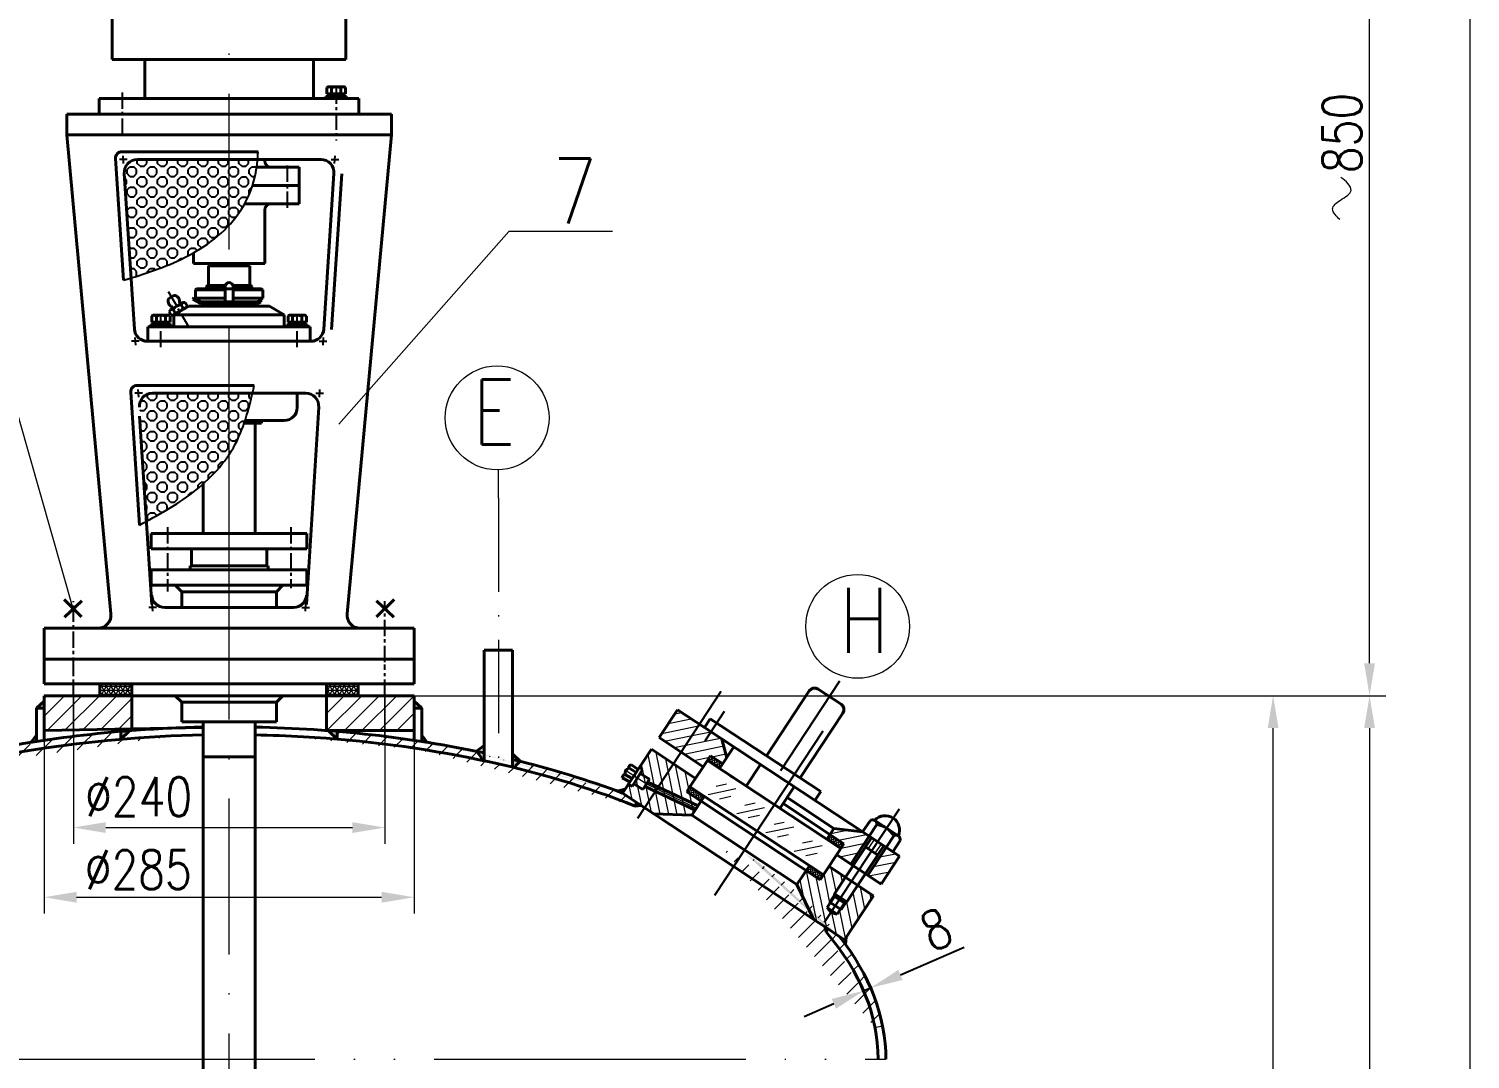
# Model space of a CAD drawing. Header units: millimetres. Extents: x 3080 to 3710, y -594 to 0.
# Drawn here: x 3186.5 to 3297.6, y -163.5 to -84.1 of the extents above; entities that cross this region are included whole.
import ezdxf

# ---------------------------------------------------------------- set-up
doc = ezdxf.new("R2010")
doc.units = ezdxf.units.MM
for name, pattern in [('ACAD_ISO04W100', [30, 24, -3, 0, -3]), ('ACAD_ISO05W100', [33, 24, -3, 0, -3, 0, -3]), ('ACAD_ISO10W100', [18, 12, -3, 0, -3]), ('CENTER', [2, 1.25, -0.25, 0.25, -0.25])]:
    doc.linetypes.add(name, pattern=pattern)
for name, color, linetype in [('中心线', 1, 'CENTER'), ('剖面线', 4, 'Continuous'), ('文本标注', 6, 'Continuous')]:
    doc.layers.add(name, color=color, linetype=linetype)
for name, color, linetype, lineweight in [('双点划线', 7, 'ACAD_ISO05W100', 20), ('标注线', 7, 'Continuous', 25), ('点划线', 7, 'ACAD_ISO10W100', 20), ('点化线', 3, 'ACAD_ISO04W100', 25), ('粗实线', 7, 'Continuous', 40), ('细实线', 7, 'Continuous', 20)]:
    doc.layers.add(name, color=color, linetype=linetype, lineweight=lineweight)
doc.styles.add('HZTXT', font='txt.shx', dxfattribs={"bigfont": 'hztxt.shx'})
doc.styles.add('样式 1', font='txt.shx', dxfattribs={"width": 0.8, "bigfont": 'hztxt.shx'})
doc.dimstyles.new('ISO-25', dxfattribs={"dimtxt": 3, "dimasz": 2.5, "dimexe": 1.25, "dimexo": 0, "dimtad": 1, "dimlfac": 6, "dimtxsty": 'HZTXT', "dimcen": 2.5, "dimadec": 0, "dimazin": 0, "dimtfac": 1, "dimtmove": 0, "dimatfit": 3, "dimfxl": 0, "dimarcsym": 0})
pattern_1 = [(45, (1878.2432, -97.8742), (-0.6735192, 0.6735192), [])]
pattern_2 = [(101.601034, (834.8021, 249.76794), (-0.62202549, -0.1276952), [])]
pattern_3 = [(0, (3113.5552, -298.527), (0, 1.567875), [0.306147, -1.261728]), (135, (3113.5552, -298.527), (-0.7839374, -0.7839374), [0.3061466, -0.8025084]), (90, (3113.3387, -298.3105), (-1.567875, 1e-16), [0.306147, -1.261728]), (45, (3113.3387, -298.0043), (-0.7839374, 0.7839374), [0.3061466, -0.8025084]), (0, (3113.5552, -297.7879), (0, 1.567875), [0.306147, -1.261728]), (135, (3114.0778, -298.0044), (-0.7839374, -0.7839374), [0.3061466, -0.8025084]), (90, (3114.0778, -298.3105), (-1.567875, 1e-16), [0.306147, -1.261728]), (45, (3113.8613, -298.527), (-0.7839374, 0.7839374), [0.3061466, -0.8025084]), (90, (3114.1316, -299.1034), (-1.567875, 1e-16), [0.306147, -1.261728]), (90, (3114.8617, -299.0944), (-1.567875, 1e-16), [0.306147, -1.261728]), (0, (3114.3391, -298.5718), (0, 1.567875), [0.306147, -1.261728]), (0, (3114.3391, -299.3109), (0, 1.567875), [0.306147, -1.261728])]

# ---------------------------------------------------------------- blocks, each defined once
blk = doc.blocks.new('dq8')
at = {"layer": '粗实线'}
for p, q in [((-8, 0), (-8, 1.6)), ((-8, 1.6), (8, 1.6)), ((-8, 0), (8, 0)), ((8, 0), (8, 1.6))]:
    blk.add_line(p, q, dxfattribs=at)
blk = doc.blocks.new('tdq8')
at = {"layer": '粗实线'}
for p, q in [((-6.2, 0), (-6.2, 2.1)), ((-6.2, 2.1), (6.2, 2.1)), ((-6.2, 0), (6.2, 0)), ((0.3, 0), (-1.8, 2.1)), ((1.8, 0), (-0.3, 2.1)), ((6.2, 0), (6.2, 2.1))]:
    blk.add_line(p, q, dxfattribs=at)
blk = doc.blocks.new('ls8')
at = {"layer": '粗实线'}
for p, q in [((-7.1, 4.8), (-6.2, 5.3)), ((-7.1, 0), (-7.1, 4.8)), ((-7.1, 0), (7.1, 0)), ((-6.2, 5.3), (6.2, 5.3)), ((-3.6, 4.8), (-3.6, 0)), ((3.6, 4.8), (3.6, 0)), ((7.1, 4.8), (6.2, 5.3)), ((7.1, 0), (7.1, 4.8))]:
    blk.add_line(p, q, dxfattribs=at)
for centre, radius, start, end in [((-5.3, 2.1), 3.2, 56.3278, 123.6722), ((0, -6.7), 12, 72.7925, 107.2075), ((5.3, 2.1), 3.2, 56.3278, 123.6722)]:
    blk.add_arc(centre, radius, start, end, dxfattribs=at)
blk = doc.blocks.new('*D88')
at = {"layer": 'Defpoints', "color": 0}
for p in [(3250.83, -158.23), (3251.37, -158), (3251.37, -158)]:
    blk.add_point(p, dxfattribs=at)
at = {"layer": '标注线', "color": 0, "lineweight": -2}
for p, q in [((3253.66, -157), (3258.57, -154.87)), ((3251.37, -158), (3250.87, -156.85)), ((3250.83, -158.23), (3251.37, -158)), ((3250.83, -158.23), (3251.33, -159.38)), ((3248.54, -159.23), (3246.24, -160.23))]:
    blk.add_line(p, q, dxfattribs=at)
at = {"layer": '标注线', "color": 0}
for points in [[(3253.5, -156.62), (3253.83, -157.39), (3251.37, -158)], [(3248.37, -158.85), (3248.7, -159.61), (3250.83, -158.23)]]:
    blk.add_solid(points, dxfattribs=at)
at = {"layer": '标注线', "color": 0, "insert": (3256.42, -153.49), "char_height": 3, "attachment_point": 5, "rotation": 23.4788, "style": '样式 1'}
blk.add_mtext('8', dxfattribs=at)

msp = doc.modelspace()

# ---------------------------------------------------------------- hatches: boundary and pattern name
at = {"layer": '剖面线'}
h = msp.add_hatch(dxfattribs=at)
h.set_pattern_fill('BAJIAOXIN', scale=0.1, style=0, pattern_type=2)
h.set_pattern_definition(pattern_3)
edge = h.paths.add_edge_path()
edge.add_arc((3194.8686, -95.1898), 1, 90, 183.726312)
edge.add_line((3193.8707, -95.2548), (3194.3954, -103.3116))
edge.add_spline(control_points=[(3194.3954, -103.3116), (3195.8001, -102.8724), (3198.5272, -101.9659), (3200.991, -100.2852), (3201.9484, -99.2494)], knot_values=[0.61717785, 0.61717785, 0.61717785, 0.61717785, 5.03261858, 9.24192132, 9.24192132, 9.24192132, 9.24192132], degree=3, periodic=0)
edge.add_line((3201.9484, -99.2494), (3201.9484, -94.1898))
edge.add_line((3201.9484, -94.1898), (3194.8686, -94.1898))
edge = h.paths.add_edge_path()
edge.add_spline(control_points=[(3201.9484, -99.2494), (3202.2104, -98.9659), (3203.1267, -97.8389), (3203.9064, -96.0773), (3204.095, -94.6086), (3204.1373, -94.1898)], knot_values=[9.24192132, 9.24192132, 9.24192132, 9.24192132, 10.39387964, 13.57447553, 14.83580624, 14.83580624, 14.83580624, 14.83580624], degree=3, periodic=0)
edge.add_line((3204.1373, -94.1898), (3201.9484, -94.1898))
edge.add_line((3201.9484, -94.1898), (3201.9484, -99.2494))
h = msp.add_hatch(dxfattribs=at)
h.set_pattern_fill('BAJIAOXIN', scale=0.1, style=0, pattern_type=2)
h.set_pattern_definition(pattern_3)
edge = h.paths.add_edge_path()
edge.add_arc((3196.0409, -113.1898), 1, 90, 183.726312)
edge.add_line((3195.043, -113.2548), (3195.6152, -122.0405))
edge.add_spline(control_points=[(3195.6152, -122.0405), (3196.8371, -121.377), (3199.2104, -120.0285), (3201.2056, -118.0262), (3201.9484, -116.911)], knot_values=[0.66013295, 0.66013295, 0.66013295, 0.66013295, 4.83116453, 8.85133064, 8.85133064, 8.85133064, 8.85133064], degree=3, periodic=0)
edge.add_line((3201.9484, -116.911), (3201.9484, -112.1898))
edge.add_line((3201.9484, -112.1898), (3196.0409, -112.1898))
edge = h.paths.add_edge_path()
edge.add_spline(control_points=[(3201.9484, -116.911), (3202.1197, -116.6537), (3202.9893, -115.2059), (3203.4277, -113.5558), (3203.7492, -112.1898)], knot_values=[8.85133064, 8.85133064, 8.85133064, 8.85133064, 9.7788124, 13.93146454, 13.93146454, 13.93146454, 13.93146454], degree=3, periodic=0)
edge.add_line((3203.7492, -112.1898), (3201.9484, -112.1898))
edge.add_line((3201.9484, -112.1898), (3201.9484, -116.911))
at = {"layer": '粗实线'}
h = msp.add_hatch(color=7, dxfattribs=at)
edge = h.paths.add_edge_path()
edge.add_line((3187.0976, -138.5399), (3187.0974, -139.021))
edge.add_ellipse((3201.9485, -163.4936), major_axis=(-50.5998, 0.0002), ratio=0.50593006, start_angle=287.067695, end_angle=287.565088)
edge.add_line((3186.6781, -139.0872), (3187.0976, -138.5399))
h.paths.add_polyline_path([(3187.6982, -135.914), (3187.698, -136.4585), (3187.0984, -136.4583)])
h = msp.add_hatch(color=7, dxfattribs=at)
edge = h.paths.add_edge_path()
edge.add_ellipse((3201.9482, -163.4936), major_axis=(50.5998, 0), ratio=0.50593006, start_angle=72.434912, end_angle=72.932305, ccw=False)
edge.add_line((3217.2186, -139.0872), (3216.7991, -138.54))
edge.add_line((3216.7991, -138.54), (3216.7993, -139.0211))
h.paths.add_polyline_path([(3216.7984, -136.4583), (3216.1985, -135.914), (3216.1987, -136.4586)])
h = msp.add_hatch(color=7, dxfattribs=at)
edge = h.paths.add_edge_path()
edge.add_ellipse((3201.9484, -163.4936), major_axis=(-50.5998, 0.0004), ratio=0.50593006, start_angle=278.715888, end_angle=279.476005, ccw=False)
edge.add_line((3194.2809, -138.1892), (3193.6192, -138.8427))
edge.add_line((3193.6192, -138.8427), (3193.6181, -138.2429))
h = msp.add_hatch(color=7, dxfattribs=at)
edge = h.paths.add_edge_path()
edge.add_line((3210.2775, -138.8428), (3210.2786, -138.2429))
edge.add_ellipse((3201.9482, -163.4936), major_axis=(50.5998, 0), ratio=0.50593006, start_angle=80.523995, end_angle=81.284112)
edge.add_line((3209.6158, -138.1893), (3210.2775, -138.8428))
h = msp.add_hatch(color=7, dxfattribs=at)
edge = h.paths.add_edge_path()
edge.add_line((3249.494, -154.0953), (3249.3653, -154.2905))
edge.add_line((3249.3653, -154.2905), (3248.9565, -154.0209))
edge.add_ellipse((3201.9482, -163.4936), major_axis=(-50.5998, 0), ratio=0.50593006, start_angle=200.214805, end_angle=201.717272, ccw=False)
edge.add_line((3249.4312, -154.6478), (3249.494, -154.0953))
h.paths.add_polyline_path([(3248.1014, -153.4572), (3247.8353, -153.2816), (3247.9348, -153.6799)])
edge = h.paths.add_edge_path()
edge.add_line((3232.4628, -142.6844), (3231.8431, -142.8393))
edge.add_ellipse((3201.9482, -163.4936), major_axis=(50.5998, 0), ratio=0.50593006, start_angle=53.200619, end_angle=53.785397, ccw=False)
edge.add_line((3232.2582, -142.9947), (3232.4628, -142.6844))
h.paths.add_polyline_path([(3233.3783, -143.7494), (3233.2313, -143.9912), (3233.6924, -143.9565)])
at = {"layer": '细实线'}
h = msp.add_hatch(dxfattribs=at)
h.set_pattern_fill('ANSI31', scale=0.35, style=0)
h.set_pattern_definition([(45, (-2351.8628, -521.4645), (-0.7857724, 0.7857724), [])])
edge = h.paths.add_edge_path()
edge.add_spline(control_points=[(3175.2937, -135.7689), (3175.26, -135.7672), (3174.9904, -135.7338), (3174.7261, -135.5294), (3174.4937, -135.3973)], knot_values=[0.75611556, 0.75611556, 0.75611556, 0.75611556, 0.88319538, 1.77485253, 1.77485253, 1.77485253, 1.77485253], degree=3, periodic=0)
edge.add_line((3174.4937, -135.3973), (3174.4937, -142.5994))
edge.add_ellipse((3201.9482, -163.4935), major_axis=(-49.9998, 0.0001), ratio=0.50000192, start_angle=302.214667, end_angle=303.304806, ccw=False)
edge.add_line((3175.2937, -142.342), (3175.2937, -135.7689))
edge = h.paths.add_edge_path()
edge.add_spline(control_points=[(3177.6937, -135.2053), (3177.673, -135.1828), (3177.3338, -134.9809), (3176.9844, -135.0411), (3176.8937, -135.0688)], knot_values=[3.79684109, 3.79684109, 3.79684109, 3.79684109, 4.81808961, 5.17286595, 5.17286595, 5.17286595, 5.17286595], degree=3, periodic=0)
edge.add_line((3176.8937, -135.0688), (3176.8937, -141.8586))
edge.add_ellipse((3201.9482, -163.4935), major_axis=(-49.9998, 0.0001), ratio=0.50000192, start_angle=299.018548, end_angle=300.072324, ccw=False)
edge.add_line((3177.6937, -141.6318), (3177.6937, -140.3865))
edge.add_line((3177.6937, -140.3865), (3177.6937, -135.2053))
h = msp.add_hatch(dxfattribs=at)
h.set_pattern_fill('NET3', scale=0.1, style=0)
h.set_pattern_definition([(0, (-2351.86282, -521.46454), (0, 0.3175), []), (60, (-2351.86282, -521.46454), (-0.274963066, 0.15875), []), (120, (-2351.86282, -521.46454), (-0.274963066, -0.15875), [])])
h.paths.add_polyline_path([(3211.8982, -134.5898), (3209.4482, -134.5898), (3209.4482, -135.4944), (3211.8982, -135.4941)])
h.paths.add_polyline_path([(3194.4484, -134.5898), (3191.9984, -134.5968), (3191.9984, -135.4963), (3194.4484, -135.496)])
h = msp.add_hatch(dxfattribs=at)
h.set_pattern_fill('ANSI31', scale=0.3, style=0)
h.set_pattern_definition([(45, (1398.8952, -1065.1099), (-0.6735192, 0.6735192), [])])
edge = h.paths.add_edge_path()
edge.add_line((3209.4484, -135.4968), (3209.4484, -138.1764))
edge.add_line((3209.4484, -138.1764), (3213.9484, -138.1826))
edge.add_line((3213.9484, -138.1826), (3213.9484, -135.4968))
edge.add_line((3213.9484, -135.4968), (3213.9484, -135.4941))
edge.add_line((3213.9484, -135.4941), (3211.8984, -135.4946))
edge.add_line((3211.8984, -135.4946), (3211.8984, -135.4968))
edge.add_line((3211.8984, -135.4968), (3209.4484, -135.4968))
h.paths.add_polyline_path([(3216.1984, -135.4936), (3213.9484, -135.4941), (3213.9484, -138.1826), (3216.1994, -138.1857)])
h.paths.add_polyline_path([(3194.4484, -138.0475), (3194.4484, -135.4985), (3189.9484, -135.4995), (3189.9484, -138.1399)])
h.paths.add_polyline_path([(3187.6975, -135.5), (3187.6973, -138.1857), (3187.6973, -138.1861), (3189.9484, -138.1399), (3189.9484, -135.4995)])
h = msp.add_hatch(color=7, dxfattribs=at)
edge = h.paths.add_edge_path()
edge.add_line((3174.4937, -141.5865), (3174.0414, -142.1391))
edge.add_ellipse((3201.9482, -163.4936), major_axis=(50.5998, 0), ratio=0.50593006, start_angle=122.859503, end_angle=123.471365, ccw=False)
edge.add_line((3174.4937, -141.9895), (3174.4937, -141.5865))
edge = h.paths.add_edge_path()
edge.add_line((3177.6937, -140.3865), (3177.6937, -141.0263))
edge.add_ellipse((3201.9482, -163.4936), major_axis=(50.5998, 0), ratio=0.50593006, start_angle=118.01051, end_angle=118.642273, ccw=False)
edge.add_line((3178.1848, -140.8924), (3177.6937, -140.3865))
edge = h.paths.add_edge_path()
edge.add_ellipse((3201.9482, -163.4936), major_axis=(50.5998, 0), ratio=0.50593006, start_angle=118.01051, end_angle=118.642273)
edge.add_line((3177.6937, -141.0263), (3177.6937, -141.6318))
edge.add_ellipse((3201.9482, -163.4935), major_axis=(-49.9998, 0.0001), ratio=0.50000192, start_angle=298.775502, end_angle=299.018548, ccw=False)
edge.add_line((3177.8794, -141.5806), (3177.8794, -141.337))
edge.add_line((3177.8794, -141.337), (3178.1848, -140.8924))
h = msp.add_hatch(dxfattribs=at)
h.set_pattern_fill('ANSI31', scale=0.3, style=0)
h.set_pattern_definition(pattern_1)
edge = h.paths.add_edge_path()
edge.add_ellipse((3201.9482, -163.4935), major_axis=(-49.9998, 0.0001), ratio=0.50000192, start_angle=279.589098, end_angle=297.05717, ccw=False)
edge.add_line((3193.6192, -138.8427), (3193.6181, -138.2429))
edge.add_ellipse((3201.9482, -163.4936), major_axis=(50.5998, 0), ratio=0.50593006, start_angle=99.47557, end_angle=116.378238)
edge.add_line((3179.4669, -140.5591), (3179.2044, -141.0426))
edge.add_line((3179.2044, -141.0426), (3179.2044, -141.2296))
edge = h.paths.add_edge_path()
edge.add_ellipse((3201.9482, -163.4936), major_axis=(50.5998, 0), ratio=0.50593006, start_angle=71.917554, end_angle=80.523995)
edge.add_line((3210.2786, -138.2429), (3210.2775, -138.8428))
edge.add_ellipse((3201.9482, -163.4935), major_axis=(-50.0002, 0.0002), ratio=0.49999788, start_angle=251.230866, end_angle=260.41076, ccw=False)
edge.add_line((3218.0361, -139.823), (3218.0361, -139.6469))
edge.add_line((3218.0361, -139.6469), (3217.6536, -139.158))
h = msp.add_hatch(color=7, dxfattribs=at)
edge = h.paths.add_edge_path()
edge.add_line((3221.5893, -139.3291), (3221.0035, -139.7766))
edge.add_line((3221.0035, -139.7766), (3221.0051, -139.7786))
edge.add_ellipse((3201.9482, -163.4936), major_axis=(50.5998, 0), ratio=0.50593006, start_angle=67.159589, end_angle=67.875518, ccw=False)
edge.add_line((3221.5893, -139.9009), (3221.5893, -139.3291))
edge = h.paths.add_edge_path()
edge.add_ellipse((3201.9482, -163.4936), major_axis=(50.5998, 0), ratio=0.50593006, start_angle=67.159589, end_angle=67.875518)
edge.add_line((3221.0051, -139.7786), (3221.3876, -140.2675))
edge.add_line((3221.3876, -140.2675), (3221.3876, -140.4603))
edge.add_ellipse((3201.9482, -163.4935), major_axis=(-50.0002, 0.0002), ratio=0.49999788, start_angle=246.870031, end_angle=247.121085, ccw=False)
edge.add_line((3221.5893, -140.5031), (3221.5893, -139.9009))
edge = h.paths.add_edge_path()
edge.add_ellipse((3201.9482, -163.4936), major_axis=(50.5998, 0), ratio=0.50593006, start_angle=63.695238, end_angle=64.428055)
edge.add_line((3223.7893, -140.4013), (3223.7893, -141.0048))
edge.add_ellipse((3201.9482, -163.4935), major_axis=(-50.0002, 0.0002), ratio=0.49999788, start_angle=243.853961, end_angle=244.098965, ccw=False)
edge.add_line((3223.9814, -141.0517), (3223.9814, -140.9297))
edge.add_line((3223.9814, -140.9297), (3224.3713, -140.5445))
edge = h.paths.add_edge_path()
edge.add_line((3223.7893, -139.9764), (3223.7893, -140.4013))
edge.add_ellipse((3201.9482, -163.4936), major_axis=(50.5998, 0), ratio=0.50593006, start_angle=63.695238, end_angle=64.428055, ccw=False)
edge.add_line((3224.3713, -140.5445), (3223.7893, -139.9764))
h = msp.add_hatch(color=7, dxfattribs=at)
edge = h.paths.add_edge_path()
edge.add_line((3221.5893, -139.3291), (3221.0035, -139.7766))
edge.add_line((3221.0035, -139.7766), (3221.0051, -139.7786))
edge.add_ellipse((3201.9482, -163.4936), major_axis=(50.5998, 0), ratio=0.50593006, start_angle=67.159589, end_angle=67.875518, ccw=False)
edge.add_line((3221.5893, -139.9009), (3221.5893, -139.3291))
edge = h.paths.add_edge_path()
edge.add_ellipse((3201.9482, -163.4936), major_axis=(50.5998, 0), ratio=0.50593006, start_angle=67.159589, end_angle=67.875518)
edge.add_line((3221.0051, -139.7786), (3221.3876, -140.2675))
edge.add_line((3221.3876, -140.2675), (3221.3876, -140.4603))
edge.add_ellipse((3201.9482, -163.4935), major_axis=(-50.0002, 0.0002), ratio=0.49999788, start_angle=246.870031, end_angle=247.121085, ccw=False)
edge.add_line((3221.5893, -140.5031), (3221.5893, -139.9009))
edge = h.paths.add_edge_path()
edge.add_ellipse((3201.9482, -163.4936), major_axis=(50.5998, 0), ratio=0.50593006, start_angle=63.695238, end_angle=64.428055)
edge.add_line((3223.7893, -140.4013), (3223.7893, -141.0048))
edge.add_ellipse((3201.9482, -163.4935), major_axis=(-50.0002, 0.0002), ratio=0.49999788, start_angle=243.853961, end_angle=244.098965, ccw=False)
edge.add_line((3223.9814, -141.0517), (3223.9814, -140.9297))
edge.add_line((3223.9814, -140.9297), (3224.3713, -140.5445))
edge = h.paths.add_edge_path()
edge.add_line((3223.7893, -139.9764), (3223.7893, -140.4013))
edge.add_ellipse((3201.9482, -163.4936), major_axis=(50.5998, 0), ratio=0.50593006, start_angle=63.695238, end_angle=64.428055, ccw=False)
edge.add_line((3224.3713, -140.5445), (3223.7893, -139.9764))
h = msp.add_hatch(dxfattribs=at)
h.set_pattern_fill('ANSI31', scale=0.3, style=0)
h.set_pattern_definition(pattern_1)
edge = h.paths.add_edge_path()
edge.add_ellipse((3201.9482, -163.4936), major_axis=(50.5998, 0), ratio=0.50593006, start_angle=53.785397, end_angle=59.404101)
edge.add_line((3227.7024, -141.4577), (3227.3314, -141.7677))
edge.add_line((3227.3314, -141.7677), (3227.3286, -141.9538))
edge.add_ellipse((3201.9482, -163.4935), major_axis=(-50.0002, 0.0002), ratio=0.49999788, start_angle=231.269572, end_angle=239.495584, ccw=False)
edge.add_line((3233.2313, -143.9912), (3233.3783, -143.7494))
edge.add_line((3233.3783, -143.7494), (3232.2508, -143.006))
edge.add_line((3232.2508, -143.006), (3232.2582, -142.9947))
edge.add_ellipse((3201.9482, -163.4936), major_axis=(50.5998, 0), ratio=0.50593006, start_angle=53.200619, end_angle=53.785397)
at = {"layer": '细实线', "ltscale": 0.2}
h = msp.add_hatch(dxfattribs=at)
h.set_pattern_fill('ANSI31', scale=0.199999, angle=56.601034, style=0)
h.set_pattern_definition(pattern_2)
h.paths.add_polyline_path([(3233.9495, -144.126), (3236.1788, -140.7448), (3234.4802, -139.6248), (3232.2508, -143.006)])
h.paths.add_polyline_path([(3237.5979, -144.7062), (3238.3113, -143.6242), (3237.2052, -142.8949), (3237.4502, -142.5234), (3237.8823, -141.868), (3236.1788, -140.7448), (3233.9495, -144.126), (3234.6531, -144.59)])
h = msp.add_hatch(dxfattribs=at)
h.set_pattern_fill('ANSI37', scale=0.05, angle=-33.398966, style=0)
h.set_pattern_definition([(11.601034, (834.8021, 249.76794), (-0.031923799, 0.155506373), []), (101.601034, (834.8021, 249.76794), (-0.155506373, -0.031923799), [])])
h.paths.add_polyline_path([(3239.9758, -140.739), (3239.0355, -140.119), (3238.7905, -140.4905), (3239.7309, -141.1105)])
h.paths.add_polyline_path([(3238.5563, -143.2527), (3237.4502, -142.5234), (3237.2052, -142.8949), (3238.3113, -143.6242)])
h.paths.add_polyline_path([(3249.3179, -146.8988), (3248.2397, -146.1878), (3247.9947, -146.5593), (3249.073, -147.2703)])
h.paths.add_polyline_path([(3247.7326, -149.3031), (3246.6544, -148.5922), (3246.4094, -148.9637), (3247.4877, -149.6746)])
h = msp.add_hatch(dxfattribs=at)
h.set_pattern_fill('ANSI31', scale=0.199999, angle=-33.398966, style=0)
h.set_pattern_definition([(11.601034, (834.8021, 249.76794), (-0.1276952, 0.62202549), [])])
h.paths.add_polyline_path([(3249.8513, -148.4662), (3251.2632, -146.3248), (3250.7519, -145.9876), (3248.5438, -145.7265), (3248.2397, -146.1878), (3249.3179, -146.8988), (3248.7592, -147.7461)])
h.paths.add_polyline_path([(3253.6011, -147.8663), (3252.5658, -147.1837), (3251.1539, -149.3251), (3252.1892, -150.0077)])
at = {"layer": '细实线'}
h = msp.add_hatch(dxfattribs=at)
h.set_pattern_fill('ANSI31', scale=0.3, style=0)
h.set_pattern_definition(pattern_1)
edge = h.paths.add_edge_path()
edge.add_ellipse((3201.9482, -163.4936), major_axis=(-50.5998, 0), ratio=0.50593006, start_angle=185.731786, end_angle=201.717272)
edge.add_line((3248.9565, -154.0209), (3248.1014, -153.4572))
edge.add_line((3248.1014, -153.4572), (3247.9348, -153.6799))
edge.add_ellipse((3201.9482, -163.4935), major_axis=(49.9998, 0.0003), ratio=0.49999885, start_angle=5.578093, end_angle=23.112338, ccw=False)
edge.add_line((3251.7112, -161.0631), (3252.295, -160.9369))
at = {"layer": '细实线', "ltscale": 0.2}
h = msp.add_hatch(dxfattribs=at)
h.set_pattern_fill('ANSI31', scale=0.199999, angle=56.601034, style=0)
h.set_pattern_definition(pattern_2)
h.paths.add_polyline_path([(3249.4259, -149.4793), (3248.1647, -148.6478), (3247.4877, -149.6746), (3246.4094, -148.9637), (3245.696, -150.0457), (3246.9629, -152.7065), (3249.3653, -154.2905), (3251.5947, -150.9093), (3250.3823, -150.11), (3248.9044, -152.3514), (3248.3224, -152.176), (3248.3255, -152.1711), (3247.948, -151.7208)])

# ---------------------------------------------------------------- linework, layer by layer
at = {"layer": '中心线', "color": 7}
for p, q in [((3210.1984, -88.6481), (3210.1984, -92.7176)), ((3193.6984, -89.0268), (3193.6984, -92.2898)), ((3194.0971, -94.1898), (3193.5056, -94.1898)), ((3193.8206, -94.4849), (3193.7821, -93.8946)), ((3209.7996, -94.1898), (3210.3912, -94.1898)), ((3210.0762, -94.4849), (3210.1146, -93.8946)), ((3206.4484, -97.9116), (3206.4484, -94.4915)), ((3197.2575, -104.3622), (3198.8118, -107.0544)), ((3196.6984, -108.6568), (3196.6984, -106.0759)), ((3207.1984, -108.6568), (3207.1984, -106.0759)), ((3195.0089, -108.1898), (3194.4174, -108.1898)), ((3194.6939, -107.8946), (3194.7324, -108.4849)), ((3208.8878, -108.1898), (3209.4794, -108.1898)), ((3209.2028, -107.8946), (3209.1644, -108.4849)), ((3194.9929, -112.4849), (3194.9544, -111.8946)), ((3208.9038, -112.4849), (3208.9423, -111.8946)), ((3195.2694, -112.1898), (3194.6779, -112.1898)), ((3208.6273, -112.1898), (3209.2188, -112.1898)), ((3197.1984, -122.5186), (3197.1984, -127.4708)), ((3206.6984, -122.5186), (3206.6984, -127.197)), ((3189.9484, -133.7991), (3189.9484, -128.2113)), ((3196.3441, -128.6898), (3195.7525, -128.6898)), ((3196.0675, -128.9849), (3196.0291, -128.3946)), ((3207.5527, -128.6898), (3208.1442, -128.6898)), ((3207.8292, -128.9849), (3207.8677, -128.3946)), ((3213.9484, -132.8991), (3213.9484, -128.2113)), ((3189.9484, -135.4968), (3189.9484, -133.0968)), ((3213.9484, -135.4968), (3213.9484, -133.0968))]:
    msp.add_line(p, q, dxfattribs=at)
at = {"layer": '双点划线', "color": 7}
msp.add_line((3151.3484, -163.4936), (3252.548, -163.4936), dxfattribs=at)
at = {"layer": '文本标注', "color": 7}
for points in [[(3193.8061, -103.4947), (3198.5234, -101.7413), (3202.6756, -98.3498), (3203.9532, -95.4371), (3204.1927, -93.5898)], [(3195.0344, -122.3544), (3199.1561, -119.8342), (3202.4229, -116.1183), (3203.8887, -111.5898)]]:
    msp.add_spline(points, degree=3, dxfattribs=at)
at = {"layer": '点划线', "color": 7}
for p, q in [((3201.9481, -336.418), (3201.9484, -43.9225)), ((3189.9484, -138.7291), (3189.9484, -134.7849)), ((3213.9484, -138.7471), (3213.9484, -134.8492)), ((3234.152, -142.3342), (3232.3969, -141.195)), ((3238.0395, -144.2115), (3234.0903, -142.2919))]:
    msp.add_line(p, q, dxfattribs=at)
at = {"layer": '点划线', "color": 7, "ltscale": 0.6}
msp.add_line((3222.6893, -120.2806), (3222.6893, -140.6944), dxfattribs=at)
at = {"layer": '点化线', "color": 7}
for p, q in [((3244.4529, -141.2571), (3249.0101, -134.3453)), ((3233.4236, -144.9235), (3239.8654, -135.1536)), ((3238.6166, -138.9798), (3240.125, -136.6922)), ((3239.3573, -150.8485), (3247.7017, -138.1931)), ((3247.8187, -152.9398), (3253.5826, -144.1981))]:
    msp.add_line(p, q, dxfattribs=at)
at = {"layer": '粗实线', "color": 7}
for p, q in [((3192.9484, -86.4898), (3192.9484, -82.4898)), ((3210.9484, -86.4898), (3210.9484, -82.4898)), ((3192.9484, -86.4898), (3210.9484, -86.4898)), ((3195.4484, -89.4898), (3195.4484, -86.4898)), ((3208.4484, -89.4898), (3208.4484, -86.4898)), ((3191.9484, -89.4898), (3211.9484, -89.4898)), ((3191.9484, -90.6898), (3191.9484, -89.4898)), ((3211.9484, -90.6898), (3211.9484, -89.4898)), ((3189.4484, -90.6898), (3214.4484, -90.6898)), ((3189.4484, -90.6898), (3189.4484, -92.2898)), ((3214.4484, -90.6898), (3214.4484, -92.2898)), ((3192.8478, -129.1981), (3189.4484, -92.2898)), ((3189.4484, -92.2898), (3214.4484, -92.2898)), ((3211.0489, -129.1981), (3214.4484, -92.2898)), ((3193.8061, -103.4947), (3193.1957, -94.1223)), ((3193.6946, -93.5898), (3204.1927, -93.5898)), ((3194.8686, -94.1898), (3209.0281, -94.1898)), ((3204.6984, -94.1898), (3204.6984, -94.2898)), ((3194.6523, -107.2548), (3193.8707, -95.2548)), ((3204.0662, -94.7898), (3207.3484, -94.7898)), ((3207.3484, -96.1898), (3207.3484, -94.7898)), ((3209.2445, -107.2548), (3210.026, -95.2548)), ((3209.8432, -107.2938), (3210.6247, -95.2938)), ((3203.7513, -96.1898), (3207.3484, -96.1898)), ((3203.7513, -96.1898), (3207.3484, -96.1898)), ((3207.3484, -96.1898), (3207.3484, -97.5898)), ((3203.1476, -97.5898), (3207.3484, -97.5898)), ((3204.6984, -102.1898), (3204.6984, -98.0898)), ((3199.1984, -102.1898), (3199.1984, -101.3805)), ((3199.1984, -102.1898), (3204.6984, -102.1898)), ((3200.3484, -103.8898), (3200.3484, -102.3898)), ((3203.5484, -102.3898), (3200.3484, -102.3898)), ((3200.4484, -102.3898), (3200.4484, -102.1898)), ((3203.4484, -102.3898), (3203.4484, -102.1898)), ((3203.5484, -103.8898), (3203.5484, -102.3898)), ((3199.3484, -104.2398), (3199.4484, -104.1398)), ((3199.3484, -104.88), (3199.3484, -104.2398)), ((3199.3484, -104.2398), (3201.6484, -104.2398)), ((3204.4484, -104.1398), (3199.4484, -104.1398)), ((3200.2734, -103.8898), (3200.1984, -103.9648)), ((3200.1984, -103.9648), (3200.1984, -104.1398)), ((3200.1984, -103.9648), (3201.6484, -103.9648)), ((3201.6484, -103.8898), (3200.2734, -103.8898)), ((3201.6484, -105.1398), (3201.6484, -103.9648)), ((3203.6234, -103.8898), (3202.2484, -103.8898)), ((3202.2484, -105.1398), (3202.2484, -103.9648)), ((3202.2484, -103.9648), (3203.6984, -103.9648)), ((3202.2484, -104.2398), (3204.5484, -104.2398)), ((3203.6984, -103.9648), (3203.6234, -103.8898)), ((3203.6984, -103.9648), (3203.6984, -104.1398)), ((3204.5484, -104.2398), (3204.4484, -104.1398)), ((3204.5484, -104.88), (3204.5484, -104.2398)), ((3197.2957, -104.8921), (3197.6974, -104.6602)), ((3197.424, -105.7579), (3198.3831, -105.2042)), ((3198.2633, -105.3842), (3198.4073, -105.6336)), ((3198.5751, -105.2042), (3198.3831, -105.2042)), ((3198.7191, -105.4536), (3198.5751, -105.2042)), ((3198.7191, -105.4536), (3198.6231, -105.6199)), ((3199.1484, -104.9377), (3199.2234, -104.8078)), ((3199.7582, -105.2898), (3199.1484, -104.9377)), ((3199.7984, -105.1398), (3199.2234, -104.8078)), ((3199.3484, -104.88), (3201.6484, -104.88)), ((3199.7582, -105.2898), (3199.7984, -105.1398)), ((3204.1386, -105.2898), (3199.7582, -105.2898)), ((3204.0984, -105.1398), (3199.7984, -105.1398)), ((3199.9484, -105.3898), (3200.0484, -105.2898)), ((3199.9484, -105.4898), (3199.9484, -105.3898)), ((3199.9484, -105.3898), (3203.9484, -105.3898)), ((3202.2484, -104.88), (3204.5484, -104.88)), ((3203.9484, -105.3898), (3203.8484, -105.2898)), ((3203.9484, -105.4898), (3203.9484, -105.3898)), ((3204.0984, -105.1398), (3204.5484, -104.88)), ((3204.0984, -105.1398), (3204.1386, -105.2898)), ((3204.1386, -105.2898), (3204.3984, -105.1398)), ((3204.3984, -104.9666), (3204.3984, -105.1398)), ((3195.9884, -106.2435), (3196.0814, -106.1898)), ((3195.9884, -106.7198), (3195.9884, -106.2435)), ((3196.0814, -106.1898), (3197.3153, -106.1898)), ((3196.3434, -106.2435), (3196.3434, -106.7198)), ((3197.0534, -106.2435), (3197.0534, -106.7198)), ((3197.4084, -106.2435), (3197.3153, -106.1898)), ((3197.328, -105.9242), (3197.424, -105.7579)), ((3197.472, -106.1736), (3197.328, -105.9242)), ((3197.4084, -106.7198), (3197.4084, -106.2435)), ((3197.472, -106.1736), (3197.664, -106.1736)), ((3197.6398, -105.7442), (3197.7838, -105.9936)), ((3198.8484, -105.4898), (3197.664, -106.1736)), ((3197.6984, -107.0898), (3197.6984, -106.1537)), ((3197.6984, -106.1537), (3206.1984, -106.1537)), ((3198.8484, -105.4898), (3205.0484, -105.4898)), ((3205.0484, -105.4898), (3206.1984, -106.1537)), ((3206.1984, -107.0898), (3206.1984, -106.1537)), ((3206.4884, -106.2435), (3206.5814, -106.1898)), ((3206.4884, -106.7198), (3206.4884, -106.2435)), ((3207.8153, -106.1898), (3206.5814, -106.1898)), ((3206.8434, -106.2435), (3206.8434, -106.7198)), ((3207.5534, -106.2435), (3207.5534, -106.7198)), ((3207.9084, -106.2435), (3207.8153, -106.1898)), ((3207.9084, -106.7198), (3207.9084, -106.2435)), ((3195.6984, -107.0898), (3208.1984, -107.0898)), ((3195.6984, -108.1898), (3195.6984, -107.0898)), ((3195.8984, -106.9298), (3197.4984, -106.9298)), ((3195.9884, -106.7198), (3197.4084, -106.7198)), ((3196.7435, -106.9298), (3196.5335, -106.7198)), ((3196.8635, -106.9298), (3196.6535, -106.7198)), ((3207.9984, -106.9298), (3206.3984, -106.9298)), ((3207.9084, -106.7198), (3206.4884, -106.7198)), ((3206.5834, -106.9298), (3206.5834, -106.7198)), ((3207.2434, -106.9298), (3207.0334, -106.7198)), ((3207.3634, -106.9298), (3207.1534, -106.7198)), ((3207.8134, -106.9298), (3207.8134, -106.7198)), ((3208.1984, -108.1898), (3208.1984, -107.0898)), ((3195.6501, -108.1898), (3208.2466, -108.1898)), ((3208.1984, -108.1898), (3208.2466, -108.1898)), ((3195.0344, -122.3544), (3194.368, -112.1223)), ((3194.8669, -111.5898), (3203.8887, -111.5898)), ((3196.0409, -112.1898), (3207.8558, -112.1898)), ((3207.1984, -113.2898), (3207.1984, -112.1898)), ((3207.9093, -128.4618), (3208.8537, -113.2548)), ((3195.9874, -128.4618), (3195.043, -113.9618)), ((3206.1984, -114.2898), (3203.1826, -114.2898)), ((3204.4484, -114.4898), (3204.4484, -114.2898)), ((3204.4484, -114.4898), (3203.1161, -114.4898)), ((3203.9484, -114.4898), (3203.9484, -122.9898)), ((3199.9484, -122.9898), (3199.9484, -119.1782)), ((3195.9484, -122.9898), (3207.9484, -122.9898)), ((3195.9484, -124.1898), (3195.9484, -122.9898)), ((3207.9484, -124.1898), (3207.9484, -122.9898)), ((3195.9484, -124.1898), (3207.9484, -124.1898)), ((3199.0484, -125.4898), (3199.0484, -124.1898)), ((3204.8484, -125.4898), (3204.8484, -124.1898)), ((3195.9484, -125.7898), (3207.9484, -125.7898)), ((3195.9484, -126.9898), (3195.9484, -125.7898)), ((3198.9484, -125.4898), (3204.9484, -125.4898)), ((3198.9484, -125.4898), (3198.9484, -125.7898)), ((3204.9484, -125.7898), (3204.9484, -125.4898)), ((3207.9484, -126.9898), (3207.9484, -125.7898)), ((3195.9484, -126.9898), (3207.9484, -126.9898)), ((3197.7984, -126.9898), (3198.2984, -127.4898)), ((3198.2984, -128.6898), (3198.2984, -127.4898)), ((3198.2984, -127.4898), (3205.5984, -127.4898)), ((3206.0984, -126.9898), (3205.5984, -127.4898)), ((3205.5984, -128.6898), (3205.5984, -127.4898)), ((3189.2297, -128.0756), (3190.5837, -129.4294)), ((3190.6038, -128.1742), (3189.264, -129.4399)), ((3196.9853, -128.6898), (3206.9115, -128.6898)), ((3213.2926, -128.1742), (3214.6322, -129.4402)), ((3214.6667, -128.0759), (3213.3125, -129.4294)), ((3187.6984, -130.2898), (3216.1984, -130.2898)), ((3187.6984, -132.6898), (3187.6984, -130.2898)), ((3216.1984, -132.4968), (3216.1984, -130.2898)), ((3223.7893, -131.9944), (3221.5893, -131.9944)), ((3221.5893, -131.9944), (3221.5893, -140.5031)), ((3223.7893, -131.9944), (3221.5893, -131.9944)), ((3221.5893, -131.9944), (3221.5893, -140.5031)), ((3223.7893, -141.0048), (3223.7893, -131.9944)), ((3223.7893, -141.0048), (3223.7893, -131.9944)), ((3187.6984, -132.6898), (3216.1984, -132.6898)), ((3187.6984, -134.5898), (3187.6984, -132.6898)), ((3216.1984, -134.5898), (3216.1984, -132.4968)), ((3216.1984, -134.5898), (3187.6984, -134.5898)), ((3191.9984, -135.4968), (3191.9984, -134.5968)), ((3194.4484, -135.4985), (3194.4484, -134.5898)), ((3209.4482, -135.4985), (3209.4482, -134.5898)), ((3211.8982, -135.4968), (3211.8982, -134.5898)), ((3211.8984, -135.4968), (3211.8984, -135.2968)), ((3187.0984, -136.4583), (3187.0974, -139.021)), ((3187.0984, -136.4583), (3187.6982, -135.914)), ((3187.0984, -136.4583), (3187.698, -136.4585)), ((3187.6975, -135.4968), (3187.6973, -138.1857)), ((3187.6975, -135.4968), (3216.1984, -135.4936)), ((3194.4484, -135.4985), (3194.4484, -138.1764)), ((3197.7984, -135.4968), (3198.2984, -135.9968)), ((3198.2984, -135.9968), (3205.5984, -135.9968)), ((3198.2984, -137.4968), (3198.2984, -135.9968)), ((3206.0984, -135.4968), (3205.5984, -135.9968)), ((3205.5984, -137.4968), (3205.5984, -135.9968)), ((3209.4484, -135.4951), (3209.4484, -138.1764)), ((3216.1984, -135.4936), (3216.1994, -138.1857)), ((3216.7984, -136.4583), (3216.1985, -135.914)), ((3216.7984, -136.4583), (3216.1987, -136.4586)), ((3216.7984, -136.4583), (3216.7993, -139.0211)), ((3198.2984, -137.4968), (3205.5984, -137.4968)), ((3199.9484, -194.9653), (3199.9484, -137.4968)), ((3203.9484, -137.4968), (3203.9484, -194.9653)), ((3187.0976, -138.5399), (3186.6781, -139.0872)), ((3199.9484, -137.9347), (3187.6943, -138.1861)), ((3187.6973, -138.1857), (3187.6973, -138.9299)), ((3193.6181, -138.2429), (3193.6192, -138.8427)), ((3193.6192, -138.8427), (3194.2809, -138.1892)), ((3209.4484, -138.1764), (3216.1984, -138.1857)), ((3210.2775, -138.8428), (3209.6158, -138.1893)), ((3210.2786, -138.2429), (3210.2775, -138.8428)), ((3216.1994, -138.1857), (3216.1994, -138.93)), ((3216.7991, -138.54), (3217.2186, -139.0872)), ((3221.5908, -139.328), (3221.0035, -139.7766)), ((3221.5908, -139.328), (3221.0035, -139.7766)), ((3221.0051, -139.7786), (3221.3876, -140.2675)), ((3221.0051, -139.7786), (3221.3876, -140.2675)), ((3203.9484, -140.1968), (3199.9484, -140.1968)), ((3221.3876, -140.2675), (3221.3876, -140.4603)), ((3221.3876, -140.2675), (3221.3876, -140.4603)), ((3223.7893, -139.9764), (3224.3713, -140.5445)), ((3223.7893, -139.9764), (3224.3713, -140.5445)), ((3224.3713, -140.5445), (3223.9814, -140.9297)), ((3224.3713, -140.5445), (3223.9814, -140.9297)), ((3223.9814, -140.9297), (3223.9814, -141.0517)), ((3223.9814, -140.9297), (3223.9814, -141.0517)), ((3233.4538, -141.1775), (3232.9377, -140.8229)), ((3232.8176, -142.1259), (3232.2351, -141.8173)), ((3232.9903, -141.8671), (3232.4375, -141.5542)), ((3233.2956, -141.4099), (3232.7403, -141.0579)), ((3233.0035, -142.4767), (3233.6172, -141.4755)), ((3233.7966, -141.1828), (3233.557, -141.0249)), ((3233.6172, -141.4755), (3233.7966, -141.1828)), ((3233.6172, -141.4755), (3234.3287, -141.9227)), ((3233.8246, -142.7247), (3234.3287, -141.9227)), ((3231.8431, -142.8393), (3232.4628, -142.6844)), ((3233.0035, -142.4767), (3232.7221, -142.2912)), ((3233.8246, -142.7247), (3233.1219, -142.2835)), ((3233.9572, -142.4538), (3237.8515, -144.3215)), ((3234.1976, -142.1548), (3238.0739, -143.9842)), ((3233.2313, -143.9912), (3233.3783, -143.7494)), ((3233.2313, -143.9912), (3233.6924, -143.9565)), ((3247.9348, -153.6799), (3247.8353, -153.2816)), ((3247.9348, -153.6799), (3248.1014, -153.4572)), ((3249.494, -154.0953), (3249.4312, -154.6478))]:
    msp.add_line(p, q, dxfattribs=at)
at = {"layer": '粗实线'}
for p, q in [((3195.8984, -107.0898), (3195.8984, -106.9298)), ((3196.0834, -106.9298), (3196.0834, -106.7198)), ((3197.3134, -106.9298), (3197.3134, -106.7198)), ((3197.4984, -107.0898), (3197.4984, -106.9298)), ((3206.3984, -107.0898), (3206.3984, -106.9298)), ((3207.9984, -107.0898), (3207.9984, -106.9298))]:
    msp.add_line(p, q, dxfattribs=at)
at = {"layer": '粗实线', "color": 7, "ltscale": 0.2}
for p, q in [((3246.6365, -135.1231), (3243.3422, -140.1194)), ((3249.0882, -136.1407), (3247.3292, -134.9809)), ((3236.4866, -136.5818), (3235.0747, -138.7232)), ((3238.5673, -137.9537), (3236.4866, -136.5818)), ((3239.0189, -137.2688), (3238.5673, -137.9537)), ((3247.5244, -142.8769), (3239.0189, -137.2688)), ((3249.2304, -136.8334), (3245.9361, -141.8296)), ((3238.4768, -140.9664), (3235.0747, -138.7232)), ((3253.6011, -147.8663), (3238.5673, -137.9537)), ((3234.4802, -139.6248), (3232.2508, -143.006)), ((3237.8823, -141.868), (3234.4802, -139.6248)), ((3240.829, -139.445), (3239.7309, -141.1105)), ((3239.919, -138.845), (3240.28, -140.2777)), ((3237.4502, -142.5234), (3238.7905, -140.4905)), ((3239.0355, -140.119), (3238.7905, -140.4905)), ((3249.073, -147.2703), (3238.7905, -140.4905)), ((3239.9758, -140.739), (3239.0355, -140.119)), ((3242.8906, -140.8043), (3241.7925, -142.4698)), ((3240.5325, -141.639), (3240.7496, -141.7822)), ((3232.2508, -143.006), (3243.3545, -150.3273)), ((3237.2052, -142.8949), (3237.4502, -142.5234)), ((3238.3113, -143.6242), (3237.2052, -142.8949)), ((3237.4502, -142.5234), (3247.7326, -149.3031)), ((3245.4845, -142.5145), (3244.3863, -144.1801)), ((3247.0728, -143.5618), (3247.5244, -142.8769)), ((3238.5563, -143.2527), (3237.5979, -144.7062)), ((3238.3113, -143.6242), (3247.4877, -149.6746)), ((3244.6312, -143.8086), (3249.3179, -146.8988)), ((3244.9354, -143.3473), (3248.5438, -145.7265)), ((3237.5979, -144.7062), (3234.6531, -144.59)), ((3237.5979, -144.7062), (3245.696, -150.0457)), ((3250.7519, -145.9876), (3251.3232, -145.1212)), ((3251.2632, -146.3248), (3251.8577, -145.4232)), ((3251.6875, -145.1004), (3253.4999, -146.2954)), ((3247.9947, -146.5593), (3248.5438, -145.7265)), ((3250.7519, -145.9876), (3248.5438, -145.7265)), ((3251.4323, -146.4363), (3248.5885, -150.7493)), ((3251.2632, -146.3248), (3249.8513, -148.4662)), ((3251.2632, -146.3248), (3251.4323, -146.4363)), ((3252.5578, -147.1784), (3253.1523, -146.2768)), ((3249.3179, -146.8988), (3247.4877, -149.6746)), ((3252.3888, -147.0669), (3249.545, -151.3799)), ((3250.9677, -147.1409), (3251.9242, -147.7715)), ((3252.5658, -147.1837), (3251.1539, -149.3251)), ((3253.0692, -147.5156), (3253.6404, -146.6492)), ((3246.6544, -148.5922), (3245.696, -150.0457)), ((3251.5947, -150.9093), (3248.1647, -148.6478)), ((3252.1892, -150.0077), (3248.7592, -147.7461)), ((3252.1892, -150.0077), (3253.6011, -147.8663)), ((3243.3545, -150.3273), (3249.3653, -154.2905)), ((3245.696, -150.0457), (3246.9629, -152.7065)), ((3248.5932, -150.9566), (3248.0271, -151.8151)), ((3248.5885, -150.7493), (3249.545, -151.3799)), ((3248.5885, -150.7493), (3248.5932, -150.9566)), ((3248.5932, -150.9566), (3249.3598, -151.4734)), ((3249.3653, -154.2905), (3251.5947, -150.9093)), ((3248.0271, -151.8151), (3248.3042, -152.2036)), ((3248.0271, -151.8151), (3248.8014, -152.3203)), ((3249.1352, -152.0014), (3248.1787, -151.3707)), ((3249.3598, -151.4734), (3248.8014, -152.3203)), ((3249.545, -151.3799), (3249.3598, -151.4734)), ((3248.3042, -152.2036), (3248.8014, -152.3203))]:
    msp.add_line(p, q, dxfattribs=at)
at = {"layer": '粗实线', "color": 7}
for centre, radius, start, end in [((3193.6946, -94.0898), 0.5, 90, 183.726312), ((3194.8686, -95.1898), 1, 90, 183.726312), ((3205.1984, -94.2898), 0.5, 180, 270), ((3209.0281, -95.1898), 1, 356.273688, 90), ((3205.1984, -98.0898), 0.5, 90, 180), ((3201.9484, -103.9648), 0.3, 0, 180), ((3197.6835, -105.1), 0.44, 151.809126, 244.849905), ((3198.265, -106.1072), 0.723, 90.137166, 149.862834), ((3197.6835, -105.1), 0.44, 355.150095, 88.190874), ((3198.2415, -105.1473), 0.12, 175.150095, 300), ((3198.4796, -105.3987), 0.2167, 116.144974, 176.144974), ((3196.1659, -106.5099), 0.3201, 56.32777, 123.67223), ((3196.6984, -107.3898), 1.2, 72.792486, 107.207514), ((3197.2309, -106.5099), 0.3201, 56.32777, 123.67223), ((3197.5442, -105.9387), 0.2167, 63.855026, 123.855026), ((3197.4455, -105.6069), 0.12, 300, 64.849905), ((3197.5675, -105.979), 0.2167, 296.144974, 356.144974), ((3197.782, -105.2706), 0.723, 270.137166, 329.862834), ((3198.5028, -105.439), 0.2167, 243.855026, 303.855026), ((3206.6659, -106.5099), 0.3201, 56.32777, 123.67223), ((3207.1984, -107.3898), 1.2, 72.792486, 107.207514), ((3207.7309, -106.5099), 0.3201, 56.32777, 123.67223), ((3195.6501, -107.1898), 1, 183.726312, 270), ((3208.2466, -107.1898), 1, 270, 356.273688), ((3194.8669, -112.0898), 0.5, 90, 183.726312), ((3196.0409, -113.1898), 1, 90, 183.726312), ((3207.8558, -113.1898), 1, 356.273688, 90), ((3206.1984, -113.2898), 1, 270, 0), ((3196.9853, -127.6898), 1, 183.726312, 270), ((3206.9115, -127.6898), 1, 270, 356.273688), ((3191.852, -129.2898), 1, 270, 5.262395), ((3212.0447, -129.2898), 1, 174.737605, 270), ((3232.9297, -141.0166), 0.1939, 87.65322, 192.294637), ((3232.5175, -141.8251), 0.2825, 106.437581, 178.398679), ((3232.9402, -141.5287), 0.5033, 112.355004, 182.901238)]:
    msp.add_arc(centre, radius, start, end, dxfattribs=at)
at = {"layer": '粗实线', "color": 7, "ltscale": 0.2}
for centre, radius, start, end in [((3247.054, -135.3984), 0.5, 56.601034, 146.601034), ((3248.8129, -136.5581), 0.5, 326.601034, 56.601034), ((3251.5215, -145.3942), 0.3374, 355.078971, 126.008107), ((3252.502, -145.8298), 1.0934, 335.048918, 138.15315), ((3251.6119, -147.2044), 1.7982, 31.058276, 82.143792), ((3253.3106, -146.5754), 0.338, 347.399963, 117.917094)]:
    msp.add_arc(centre, radius, start, end, dxfattribs=at)
at = {"layer": '粗实线', "color": 7}
for centre, major_axis, ratio, start_param, end_param in [((3201.9482, -163.4935), (-49.9998, 0.0001), 0.50000192, 4.75239721, 6.28318531), ((3201.9482, -163.4936), (50.5998, 0), 0.50593006, 1.71956258, 2.05967195), ((3201.9482, -163.4936), (50.5998, 0), 0.50593006, 1.61032863, 1.71956258), ((3201.9482, -163.4936), (50.5998, 0), 0.50593006, 1.17215595, 1.53125637), ((3201.9482, -163.4935), (-49.9998, 0.0001), 0.50000192, 4.59756152, 4.67237557), ((3201.9482, -163.4935), (-50.0002, 0.0002), 0.49999788, 4.03641549, 4.59756362), ((3201.9482, -163.4936), (50.5998, 0), 0.50593006, 0.92852596, 1.12448169), ((3201.9482, -163.4935), (49.9998, 0.0003), 0.49999885, -0.00001546, 0.4033864), ((3201.9482, -163.4936), (-50.5998, 0), 0.50593006, 3.14159265, 3.52063056)]:
    msp.add_ellipse(centre, major_axis=major_axis, ratio=ratio, start_param=start_param, end_param=end_param, dxfattribs=at)
at = {"layer": '细实线', "color": 7}
for p, q in [((3289.8065, -132.9936), (3289.8065, -51.2968)), ((3297.558, -353.1378), (3297.558, -51.2968)), ((3210.4126, -114.5779), (3223.489, -99.7274)), ((3231.489, -99.7274), (3223.489, -99.7274)), ((3189.9339, -128.8071), (3181.7669, -100.1503)), ((3200.2734, -103.8898), (3200.2734, -104.1398)), ((3203.6234, -103.8898), (3203.6234, -104.1398)), ((3201.9484, -129.7688), (3201.9428, -118.3276)), ((3222.6893, -120.2806), (3222.6894, -118.0379)), ((3191.9984, -134.5968), (3194.4484, -134.5898)), ((3194.4484, -134.5898), (3194.4484, -135.4985)), ((3209.4482, -134.5898), (3211.8982, -134.5898)), ((3209.4482, -135.4944), (3209.4482, -134.5898)), ((3211.8982, -134.5898), (3211.8984, -135.4968)), ((3187.6975, -135.4968), (3187.6975, -152.2707)), ((3189.9484, -135.4995), (3189.9484, -146.9018)), ((3194.4484, -135.4985), (3191.9984, -135.4963)), ((3211.8984, -135.4968), (3209.4482, -135.4944)), ((3213.9484, -135.4941), (3213.9484, -146.9018)), ((3216.1984, -135.4936), (3216.1984, -152.2707)), ((3216.1984, -135.4936), (3291.0565, -135.4936)), ((3220.5659, -135.4936), (3291.0565, -135.4936)), ((3289.8065, -135.4936), (3291.0565, -135.4936)), ((3282.3782, -311.4022), (3282.3782, -137.9936)), ((3289.8065, -137.9936), (3289.8065, -353.1378)), ((3217.3267, -139.5011), (3217.5372, -139.2906)), ((3218.3056, -139.8692), (3218.7695, -139.4053)), ((3219.4466, -140.0753), (3219.9528, -139.5691)), ((3220.5757, -140.2932), (3221.191, -139.6779)), ((3224.9712, -141.3015), (3225.4502, -140.8225)), ((3226.0343, -141.5854), (3226.5083, -141.1115)), ((3227.0844, -141.8824), (3227.5535, -141.4133)), ((3228.1689, -142.145), (3228.5522, -141.7617)), ((3192.4484, -145.6518), (3211.4484, -145.6518)), ((3190.1975, -151.0207), (3213.6984, -151.0207)), ((3251.6565, -160.8371), (3251.8642, -161.7974)), ((3251.7057, -161.0643), (3252.2969, -160.9365)), ((3252.2478, -160.7092), (3252.4555, -161.6695))]:
    msp.add_line(p, q, dxfattribs=at)
at = {"layer": '细实线', "color": 7, "ltscale": 0.2}
for p, q in [((3235.7851, -137.6457), (3237.5505, -137.2833)), ((3236.2794, -136.896), (3236.8008, -136.789)), ((3235.2908, -138.3955), (3238.1094, -137.8168)), ((3235.4966, -139.0014), (3237.6151, -138.5665)), ((3237.1208, -139.3162), (3239.7997, -138.7663)), ((3237.6151, -138.5665), (3239.05, -138.272)), ((3238.1094, -137.8168), (3238.3003, -137.7776)), ((3236.2464, -139.4958), (3237.1208, -139.3162)), ((3236.9961, -139.9901), (3240.0496, -139.3632)), ((3237.7458, -140.4844), (3238.9588, -140.2354)), ((3239.1519, -140.1958), (3240.2048, -139.9796)), ((3239.9016, -140.6901), (3239.9623, -140.6776)), ((3240.9961, -142.6779), (3238.8503, -143.1274)), ((3240.2657, -142.32), (3239.4809, -142.4845)), ((3240.6068, -143.2703), (3239.7397, -143.4519)), ((3243.2041, -144.1338), (3241.0584, -144.5833)), ((3242.4737, -143.7759), (3241.6889, -143.9403)), ((3242.8148, -144.7262), (3241.9477, -144.9078)), ((3244.7129, -145.2523), (3243.928, -145.4167)), ((3245.4432, -145.6101), (3243.2975, -146.0597)), ((3245.054, -146.2025), (3244.1869, -146.3842)), ((3251.6341, -146.5694), (3251.1696, -147.274)), ((3247.6315, -147.053), (3245.4858, -147.5025)), ((3246.9011, -146.6951), (3246.1163, -146.8595)), ((3247.2423, -147.6454), (3246.3751, -147.827)), ((3252.1708, -146.9232), (3251.7062, -147.6278)), ((3248.5885, -150.7493), (3248.1787, -151.3707)), ((3249.545, -151.3799), (3249.1352, -152.0014))]:
    msp.add_line(p, q, dxfattribs=at)
at = {"layer": '细实线', "color": 7}
for centre in [(3222.5934, -114.09), (3250.3716, -130.1519)]:
    msp.add_circle(centre, 4, dxfattribs=at)
for start_param, end_param in [(1.61032863, 1.62525944), (1.51629457, 1.53125637)]:
    msp.add_ellipse((3201.9482, -163.4936), major_axis=(50.5998, 0), ratio=0.50593006, start_param=start_param, end_param=end_param, dxfattribs=at)
at = {"layer": '细实线', "color": 7, "start_tangent": (-0.69429612, 0.71968945), "end_tangent": (-0.84377022, 0.53670459)}
msp.add_spline([(3287.5118, -98.8182), (3286.9625, -97.9946), (3287.5576, -97.3082), (3288.3816, -96.5761), (3287.6034, -95.5694)], degree=3, dxfattribs=at)
at = {"layer": '细实线', "color": 7}
for points in [[(3289.3898, -132.9936), (3290.2232, -132.9936), (3289.8065, -135.4936)], [(3281.9615, -137.9936), (3282.7949, -137.9936), (3282.3782, -135.4936)], [(3289.3898, -137.9936), (3290.2232, -137.9936), (3289.8065, -135.4936)], [(3192.4484, -145.2351), (3192.4484, -146.0685), (3189.9484, -145.6518)], [(3211.4484, -145.2351), (3211.4484, -146.0685), (3213.9484, -145.6518)], [(3190.1975, -150.604), (3190.1975, -151.4373), (3187.6975, -151.0207)], [(3213.6984, -150.604), (3213.6984, -151.4373), (3216.1984, -151.0207)]]:
    msp.add_solid(points, dxfattribs=at)

# ---------------------------------------------------------------- block references
at = {"layer": '剖面线', "color": 7, "xscale": 0.09999995999987732, "yscale": 0.09999995999987732, "zscale": 0.09999996}
for name, p in [('ls8', (3210.1984, -89.1198)), ('dq8', (3210.1984, -89.4898)), ('tdq8', (3210.1984, -89.3298))]:
    msp.add_blockref(name, p, dxfattribs=at)

# ---------------------------------------------------------------- texts
at = {"layer": '细实线', "color": 7, "insert": (3287.6815, -92.1452), "char_height": 3, "attachment_point": 5, "rotation": 90, "style": '样式 1'}
msp.add_mtext('850', dxfattribs=at)
at = {"layer": '细实线', "color": 7, "char_height": 5, "style": '样式 1'}
for s, insert, width, attachment_point in [('7', (3226.8629, -94.1213), 3.52328, 1), ('E', (3223.977, -111.1333), 5.090114, 3), ('H', (3248.988, -127.1951), 5.090114, 1)]:
    msp.add_mtext(s, dxfattribs=dict(at, insert=insert, width=width, attachment_point=attachment_point))
at = {"layer": '细实线', "color": 7, "char_height": 3, "attachment_point": 5, "style": '样式 1'}
for s, insert in [('%%C240', (3194.9799, -143.2768)), ('%%c285', (3194.9513, -148.8957))]:
    msp.add_mtext(s, dxfattribs=dict(at, insert=insert))

# ---------------------------------------------------------------- dimensions: what is measured, and where the dimension line sits
at = {"layer": '标注线', "color": 7}
dim = msp.add_aligned_dim(p1=(3250.8288, -158.234), p2=(3251.3687, -157.9995), distance=0, text='8', dimstyle='ISO-25', override={"dimtxsty": '样式 1'}, dxfattribs=at)
dim.commit()
dim.dimension.update_dxf_attribs({"geometry": '*D88', "text_midpoint": (3256.4151, -153.4906)})

doc.saveas('drawing.dxf')
